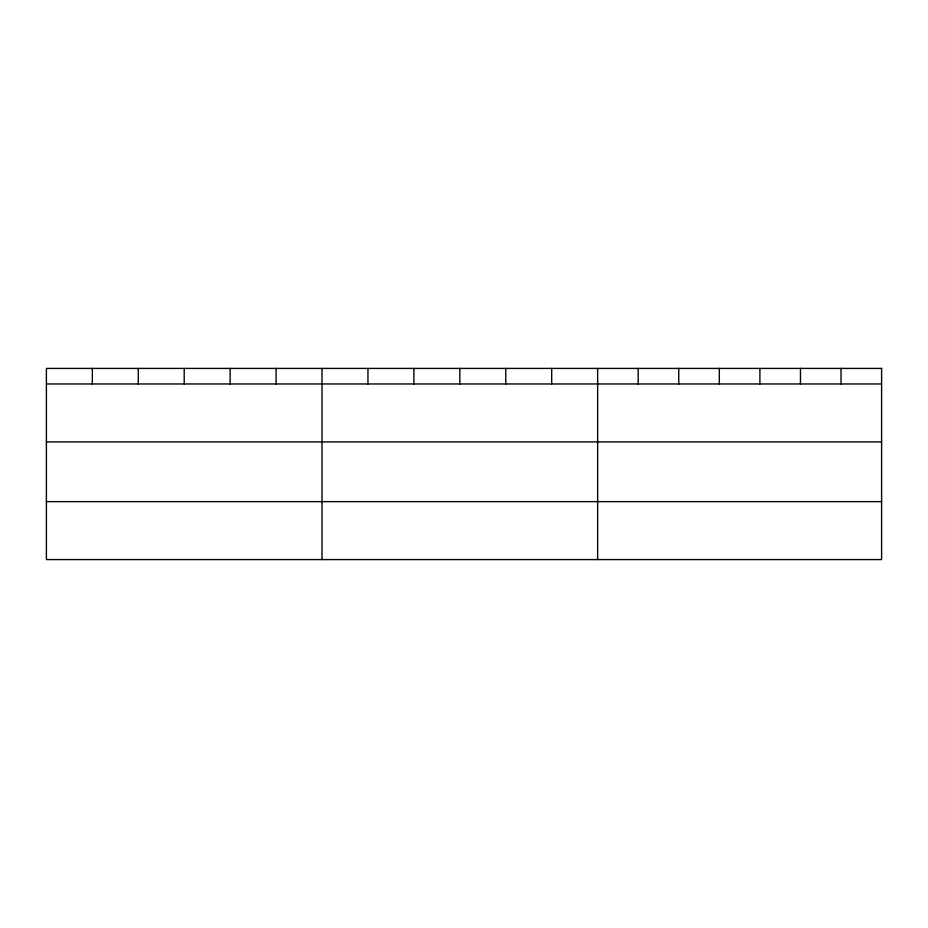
<?xml version="1.0" encoding="UTF-8"?>
<svg xmlns="http://www.w3.org/2000/svg" width="928" height="928" viewBox="0 0 928 928"><rect width="100%" height="100%" fill="white"/><g stroke="black" fill="none" stroke-linecap="round" stroke-linejoin="round"><path stroke-width="1.39" d="M46.4 383.96L881.6 383.96M46.4 441.914L881.6 441.914M46.4 501.63L881.6 501.63M841.035 368.416L841.035 383.96M800.47 368.416L800.47 383.96M759.904 368.416L759.904 383.96M719.328 368.416L719.328 383.96M678.762 368.416L678.762 383.96M638.197 368.416L638.197 383.96M597.632 368.416L597.632 559.584M551.696 368.416L551.696 383.96M505.76 368.416L505.76 383.96M459.824 368.416L459.824 383.96M413.888 368.416L413.888 383.96M367.952 368.416L367.952 383.96M322.016 368.416L322.016 559.584M276.08 368.416L276.08 383.96M230.144 368.416L230.144 383.96M184.208 368.416L184.208 383.96M138.272 368.416L138.272 383.96M92.336 368.416L92.336 383.96M881.6 368.416L46.4 368.416L46.4 559.584L881.6 559.584L881.6 368.416"/></g></svg>
